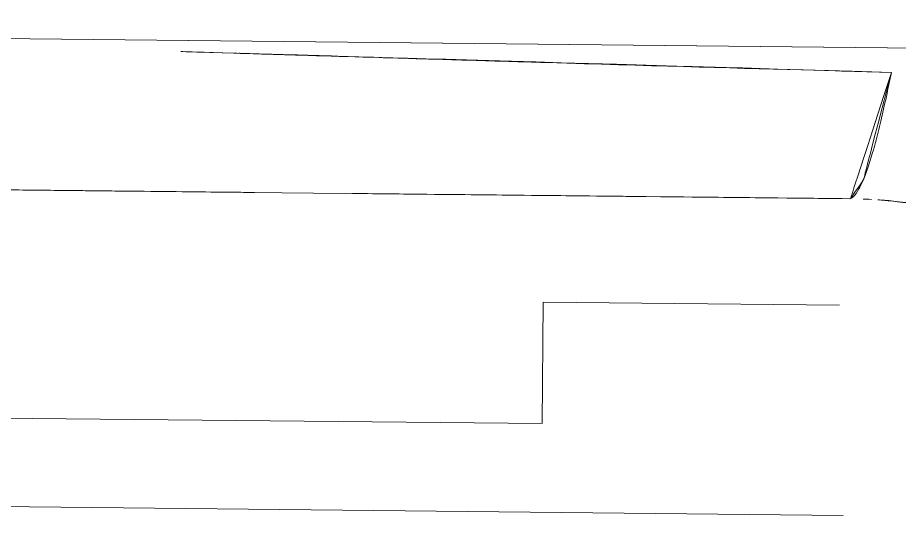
# Model space of a CAD drawing. Extents: x 16296681342 to 16296681993, y -37409617230 to -37409616753.
# Drawn here: x 16296681548.79 to 16296681560.4, y -37409617078.91 to -37409617072.35 of the extents above; entities that cross this region are included whole.
import ezdxf

# ---------------------------------------------------------------- set-up
doc = ezdxf.new("R2010")
doc.units = 0
doc.header["$LTSCALE"] = 10
doc.header["$MEASUREMENT"] = 0
doc.layers.get('0').update_dxf_attribs({"linetype": 'CONTINUOUS'})

msp = doc.modelspace()

# ---------------------------------------------------------------- linework, layer by layer
at = {"linetype": 'Continuous', "lineweight": 0, "extrusion": (0.010302, 0.999947, -2.22045e-16)}
for p, q in [((16296681521.750271, -37409617072.347679, -49.691856), (16296681571.74762, -37409617072.862793, -49.691856)), ((16296681571.747629, -37409617072.862793, -49.691856), (16296681521.75028, -37409617072.347679, -49.691856)), ((16296681571.747629, -37409617072.862793, -49.691856), (16296681521.75028, -37409617072.347679, -49.691856)), ((16296681559.75186, -37409617074.733337, -49.691856), (16296681533.707069, -37409617074.460632, -49.691856)), ((16296681559.75186, -37409617074.733337, -49.691856), (16296681533.707069, -37409617074.460632, -49.691856)), ((16296681559.75186, -37409617074.733337, -49.691856), (16296681559.756001, -37409617074.733383, -49.691856)), ((16296681555.713461, -37409617076.097359, -49.691856), (16296681555.69697, -37409617077.697289, -49.691856)), ((16296681555.713461, -37409617076.097359, -49.691856), (16296681555.69697, -37409617077.697289, -49.691856)), ((16296681559.61323, -37409617076.137543, -49.691856), (16296681555.713461, -37409617076.097359, -49.691856)), ((16296681559.61323, -37409617076.137543, -49.691856), (16296681555.713461, -37409617076.097359, -49.691856)), ((16296681555.69697, -37409617077.697289, -49.691856), (16296681537.69792, -37409617077.511757, -49.691856)), ((16296681555.69697, -37409617077.697289, -49.691856), (16296681537.69792, -37409617077.511757, -49.691856)), ((16296681559.662861, -37409617078.905777, -49.691856), (16296681533.70764, -37409617078.638367, -49.691856)), ((16296681559.662861, -37409617078.905777, -49.691856), (16296681533.70764, -37409617078.638367, -49.691856))]:
    msp.add_line(p, q, dxfattribs=at)
at = {"linetype": 'Continuous', "lineweight": 0}
msp.add_arc((16296681559.56069, -37409617081.237267, -49.691856), 5.1, 269.4097517, 89.4097517, dxfattribs=at)
msp.add_arc((16296681559.56069, -37409617081.237267, -49.691856), 5.1, 269.4097517, 89.4097517, dxfattribs=at)
msp.add_ellipse((16296681560.5856, -37409617077.165916, -49.691856), major_axis=(-3.919713, 0.842796), ratio=0.582248328, start_param=-1.435765292, end_param=-1.233596046, dxfattribs=at)
msp.add_ellipse((16296681560.5856, -37409617077.165916, -49.691856), major_axis=(-3.919713, 0.842796), ratio=0.582248328, start_param=-1.435765292, end_param=-1.233596046, dxfattribs=at)
for points, knots in [([(16296681560.29952, -37409617073.068779, -49.691856), (16296681559.45779, -37409617073.046448, -49.691856), (16296681558.47522, -37409617073.019333, -49.691856), (16296681556.78812, -37409617072.970551, -49.691856), (16296681556.19021, -37409617072.952911, -49.691856), (16296681555.23971, -37409617072.92453, -49.691856), (16296681554.751051, -37409617072.909859, -49.691856), (16296681554.242201, -37409617072.894524, -49.691856), (16296681553.89847, -37409617072.884171, -49.691856), (16296681553.689159, -37409617072.877861, -49.691856), (16296681551.289351, -37409617072.805588, -49.691856), (16296681549.023041, -37409617072.737923, -49.691856), (16296681546.74819, -37409617072.679153, -49.691856)], [0, 0, 0, 0, 0.25, 0.25, 0.375, 0.375, 0.4375, 0.46875, 0.46875, 0.5, 0.5, 1, 1, 1, 1]), ([(16296681560.29952, -37409617073.068779, -49.691856), (16296681559.45779, -37409617073.046448, -49.691856), (16296681558.47522, -37409617073.019333, -49.691856), (16296681556.78812, -37409617072.970551, -49.691856), (16296681556.19021, -37409617072.952911, -49.691856), (16296681555.23971, -37409617072.92453, -49.691856), (16296681554.751051, -37409617072.909859, -49.691856), (16296681554.242201, -37409617072.894524, -49.691856), (16296681553.89847, -37409617072.884171, -49.691856), (16296681553.689159, -37409617072.877861, -49.691856), (16296681553.548, -37409617072.873611, -49.691856)], [0, 0, 0, 0, 0.25, 0.25, 0.375, 0.375, 0.4375, 0.46875, 0.46875, 0.5, 0.5, 0.5, 0.5]), ([(16296681560.29952, -37409617073.068779, -49.691856), (16296681560.277439, -37409617073.177467, -49.691856), (16296681560.23118, -37409617073.398247, -49.691856), (16296681560.160271, -37409617073.711617, -49.691856), (16296681560.08812, -37409617074.000099, -49.691856), (16296681560.01585, -37409617074.249817, -49.691856), (16296681559.9422, -37409617074.4571, -49.691856), (16296681559.870939, -37409617074.61512, -49.691856), (16296681559.81081, -37409617074.699013, -49.691856), (16296681559.772301, -37409617074.726349, -49.691856), (16296681559.75836, -37409617074.73246, -49.691856), (16296681559.756001, -37409617074.733383, -49.691856)], [0, 0, 0, 0, 0.127082692, 0.26309447, 0.394641968, 0.526189466, 0.657736964, 0.789284462, 0.92083196, 0.986605709, 1, 1, 1, 1]), ([(16296681560.29952, -37409617073.068779, -49.691856), (16296681560.277439, -37409617073.177467, -49.691856), (16296681560.23118, -37409617073.398247, -49.691856), (16296681560.160271, -37409617073.711617, -49.691856), (16296681560.08812, -37409617074.000099, -49.691856), (16296681560.01585, -37409617074.249817, -49.691856), (16296681559.959721, -37409617074.407799, -49.691856), (16296681559.928801, -37409617074.483093, -49.691856), (16296681559.92193, -37409617074.499153, -49.691856)], [0, 0, 0, 0, 0.1270826925, 0.2630944701, 0.3946419682, 0.5261894662, 0.6577369642, 0.6954135802, 0.6954135802, 0.6954135802, 0.6954135802]), ([(16296681559.921539, -37409617074.500069, -49.691856), (16296681559.90457, -37409617074.539703, -49.691856), (16296681559.86392, -37409617074.624908, -49.691856), (16296681559.81081, -37409617074.699013, -49.691856), (16296681559.772301, -37409617074.726349, -49.691856), (16296681559.75836, -37409617074.73246, -49.691856), (16296681559.756001, -37409617074.733383, -49.691856)], [0.6961338843, 0.6961338843, 0.6961338843, 0.6961338843, 0.7892844623, 0.9208319603, 0.9866057093, 1, 1, 1, 1]), ([(16296681551.906469, -37409617074.651192, -49.691856), (16296681551.81369, -37409617074.650223, -49.691856), (16296681551.71615, -37409617074.6492, -49.691856), (16296681551.613859, -37409617074.648117, -49.691856), (16296681551.25621, -37409617074.644386, -49.691856), (16296681550.84042, -37409617074.64003, -49.691856), (16296681550.36647, -37409617074.635071, -49.691856), (16296681550.245741, -37409617074.633797, -49.691856), (16296681550.077271, -37409617074.632042, -49.691856), (16296681549.99297, -37409617074.631157, -49.691856), (16296681549.707359, -37409617074.628166, -49.691856), (16296681549.43343, -37409617074.625313, -49.691856), (16296681549.171181, -37409617074.622566, -49.691856), (16296681548.88595, -37409617074.619583, -49.691856), (16296681548.614531, -37409617074.616753, -49.691856), (16296681548.356951, -37409617074.614059, -49.691856), (16296681548.068159, -37409617074.611053, -49.691856), (16296681547.796761, -37409617074.608208, -49.691856), (16296681547.54274, -37409617074.605537, -49.691856), (16296681547.2479, -37409617074.602432, -49.691856), (16296681546.976471, -37409617074.599571, -49.691856), (16296681546.728439, -37409617074.59697, -49.691856)], [0.6554895854, 0.6554895854, 0.6554895854, 0.6554895854, 0.6730341905, 0.6730341905, 0.6730341905, 0.734375, 0.734375, 0.734375, 0.75, 0.75, 0.75, 0.8029388905, 0.8029388905, 0.8029388905, 0.8605188215, 0.8605188215, 0.8605188215, 0.9250744512, 0.9250744512, 0.9250744512, 1, 1, 1, 1]), ([(16296681559.756001, -37409617074.733269, -49.691856), (16296681559.22999, -37409617074.727768, -49.691856), (16296681558.245199, -37409617074.717484, -49.691856), (16296681556.80162, -37409617074.702423, -49.691856), (16296681556.705379, -37409617074.701408, -49.691856), (16296681556.57091, -37409617074.699997, -49.691856), (16296681556.50679, -37409617074.699333, -49.691856), (16296681555.512831, -37409617074.688957, -49.691856), (16296681554.46372, -37409617074.677963, -49.691856), (16296681553.35947, -37409617074.666397, -49.691856), (16296681553.323851, -37409617074.666023, -49.691856), (16296681553.25621, -37409617074.665314, -49.691856), (16296681553.252439, -37409617074.665283, -49.691856), (16296681553.24959, -37409617074.665253, -49.691856), (16296681553.246201, -37409617074.665207, -49.691856), (16296681553.24227, -37409617074.665169, -49.691856), (16296681553.142771, -37409617074.664124, -49.691856), (16296681552.6975, -37409617074.65947, -49.691856), (16296681551.906469, -37409617074.651192, -49.691856)], [0.0000002062, 0.0000002062, 0.0000002062, 0.0000002062, 0.234375, 0.234375, 0.234375, 0.25, 0.25, 0.25, 0.4921875, 0.4921875, 0.4921875, 0.5, 0.5, 0.5, 0.5059084416, 0.5059084416, 0.5059084416, 0.6554895854, 0.6554895854, 0.6554895854, 0.6554895854]), ([(16296681560.39646, -37409617074.772903, -49.691856), (16296681560.29822, -37409617074.761093, -49.691856), (16296681560.231831, -37409617074.756058, -49.691856), (16296681560.14216, -37409617074.74958, -49.691856), (16296681560.10638, -37409617074.747002, -49.691856), (16296681560.07057, -37409617074.744713, -49.691856), (16296681560.03471, -37409617074.742722, -49.691856)], [0.150358885, 0.150358885, 0.150358885, 0.150358885, 0.5, 0.5, 0.5, 0.6394771524, 0.6394771524, 0.6394771524, 0.6394771524])]:
    msp.add_open_spline(points, degree=3, knots=knots, dxfattribs=at)
for points in [[(16296681553.548, -37409617072.873611, -49.691856), (16296681551.289351, -37409617072.805588, -49.691856), (16296681549.023041, -37409617072.737923, -49.691856), (16296681546.74819, -37409617072.679153, -49.691856)], [(16296681559.92193, -37409617074.499153, -49.691856), (16296681559.921801, -37409617074.499458, -49.691856), (16296681559.921671, -37409617074.499763, -49.691856), (16296681559.921539, -37409617074.500069, -49.691856)], [(16296681560.03471, -37409617074.742722, -49.691856), (16296681559.942039, -37409617074.737579, -49.691856), (16296681559.8491, -37409617074.734444, -49.691856), (16296681559.756001, -37409617074.733383, -49.691856)]]:
    msp.add_open_spline(points, degree=3, dxfattribs=at)

doc.saveas('drawing.dxf')
